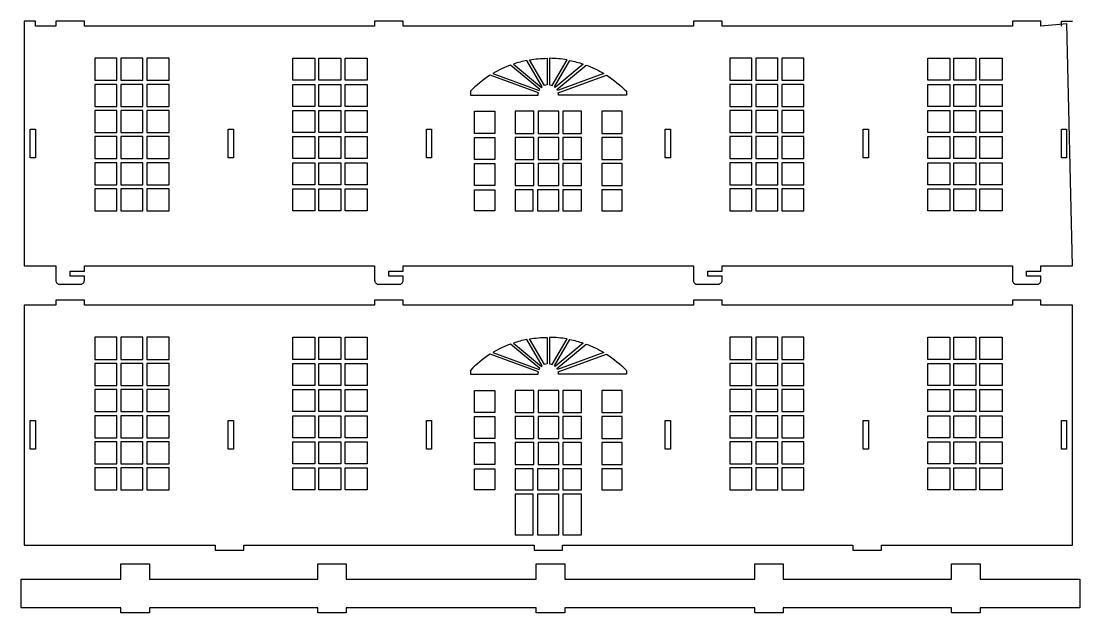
# Model space of a CAD drawing. Extents: x 8164 to 10920, y 152 to 1666.
# Drawn here: x 8890 to 9512, y 1318 to 1666 of the extents above; entities that cross this region are included whole.
import ezdxf

# ---------------------------------------------------------------- set-up
doc = ezdxf.new("R2010")
doc.units = 0
doc.header["$MEASUREMENT"] = 0
doc.layers.add('LAYER_1', color=18, linetype='CONTINUOUS')

msp = doc.modelspace()

# ---------------------------------------------------------------- linework, layer by layer
at = {"layer": 'LAYER_1'}
for points in [[(9504.9, 1664.95), (9489.6, 1663.45), (9489.6, 1666.45), (9472.8, 1666.45), (9472.8, 1663.45), (9302.2, 1663.45), (9302.2, 1666.45), (9285.4, 1666.45), (9285.4, 1663.45), (9114.8, 1663.45), (9114.8, 1666.45), (9098, 1666.45), (9098, 1663.45), (8927.4, 1663.45), (8927.4, 1666.45), (8910.6, 1666.45), (8910.6, 1663.45), (8898.6, 1663.45), (8898.6, 1666.45), (8892, 1666.45), (8892, 1522.45), (8910.6, 1522.45), (8910.6, 1514.05, 0.414214), (8913, 1511.65), (8925, 1511.65, 0.414214), (8927.4, 1514.05), (8927.4, 1516.45), (8919, 1516.45), (8919, 1519.45), (8927.4, 1519.45), (8927.4, 1522.45), (9098, 1522.45), (9098, 1514.05, 0.414214), (9100.4, 1511.65), (9112.4, 1511.65, 0.414214), (9114.8, 1514.05), (9114.8, 1516.45), (9106.4, 1516.45), (9106.4, 1519.45), (9114.8, 1519.45), (9114.8, 1522.45), (9285.4, 1522.45), (9285.4, 1514.05, 0.414214), (9287.8, 1511.65), (9299.8, 1511.65, 0.414214), (9302.2, 1514.05), (9302.2, 1516.45), (9293.8, 1516.45), (9293.8, 1519.45), (9302.2, 1519.45), (9302.2, 1522.45), (9472.8, 1522.45), (9472.8, 1514.05, 0.414214), (9475.2, 1511.65), (9487.2, 1511.65, 0.414214), (9489.6, 1514.05), (9489.6, 1516.45), (9481.2, 1516.45), (9481.2, 1519.45), (9489.6, 1519.45), (9489.6, 1522.45), (9508.2, 1522.45)], [(9196.47, 1627.79), (9187.49, 1643.35, 0.032185), (9179.57, 1641.21), (9196.02, 1627.41, -0.024608)], [(9189.05, 1643.64, -0.040607), (9199.35, 1644.6), (9199.35, 1628.96, 0.068342), (9197.77, 1628.54)], [(9211.15, 1643.64, 0.040607), (9200.85, 1644.6), (9200.85, 1628.96, -0.068342), (9202.42, 1628.54)], [(9203.72, 1627.79), (9212.71, 1643.35, -0.032185), (9220.63, 1641.21), (9204.18, 1627.41, 0.024608)], [(9167.52, 1635.66), (9194.76, 1625.75, -0.024608), (9195.06, 1626.26), (9177.93, 1640.63, 0.04529)], [(9232.67, 1635.66), (9205.43, 1625.75, 0.024608), (9205.14, 1626.26), (9222.27, 1640.63, -0.04529)], [(9194.1, 1623.01, -0.055993), (9194.25, 1624.34), (9165.89, 1634.66, 0.059041), (9154.26, 1625.17), (9154.26, 1623.01)], [(9206.1, 1623.01, 0.055993), (9205.95, 1624.34), (9234.3, 1634.66, -0.059041), (9245.94, 1625.17), (9245.94, 1623.01)], [(9167.52, 1471.53), (9194.76, 1461.62, -0.024608), (9195.06, 1462.13), (9177.93, 1476.5, 0.04529)], [(9196.47, 1463.66), (9187.49, 1479.22, 0.032185), (9179.57, 1477.08), (9196.02, 1463.28, -0.024608)], [(9189.05, 1479.51, -0.040607), (9199.35, 1480.47), (9199.35, 1464.83, 0.068342), (9197.77, 1464.41)], [(9211.15, 1479.51, 0.040607), (9200.85, 1480.47), (9200.85, 1464.83, -0.068342), (9202.42, 1464.41)], [(9203.72, 1463.66), (9212.71, 1479.22, -0.032185), (9220.63, 1477.08), (9204.18, 1463.28, 0.024608)], [(9232.67, 1471.53), (9205.43, 1461.62, 0.024608), (9205.14, 1462.13), (9222.27, 1476.5, -0.04529)], [(9194.1, 1458.88, -0.055993), (9194.25, 1460.21), (9165.89, 1470.53, 0.059041), (9154.26, 1461.04), (9154.26, 1458.88)], [(9206.1, 1458.88, 0.055993), (9205.95, 1460.21), (9234.3, 1470.53, -0.059041), (9245.94, 1461.04), (9245.94, 1458.88)]]:
    msp.add_lwpolyline(points, format="xyb", close=True, dxfattribs=at)
msp.add_lwpolyline([(9501.6, 1663.45), (9501.6, 1666.45), (9508.2, 1666.45)], dxfattribs=at)
for points in [[(8933.46, 1631.65), (8946.42, 1631.65), (8946.42, 1644.61), (8933.46, 1644.61)], [(8948.82, 1631.65), (8961.78, 1631.65), (8961.78, 1644.61), (8948.82, 1644.61)], [(8964.18, 1631.65), (8977.14, 1631.65), (8977.14, 1644.61), (8964.18, 1644.61)], [(9062.82, 1631.65), (9049.86, 1631.65), (9049.86, 1644.61), (9062.82, 1644.61)], [(9078.18, 1631.65), (9065.22, 1631.65), (9065.22, 1644.61), (9078.18, 1644.61)], [(9093.54, 1631.65), (9080.58, 1631.65), (9080.58, 1644.61), (9093.54, 1644.61)], [(9306.66, 1631.65), (9319.62, 1631.65), (9319.62, 1644.61), (9306.66, 1644.61)], [(9322.02, 1631.65), (9334.98, 1631.65), (9334.98, 1644.61), (9322.02, 1644.61)], [(9337.38, 1631.65), (9350.34, 1631.65), (9350.34, 1644.61), (9337.38, 1644.61)], [(9436.02, 1631.65), (9423.06, 1631.65), (9423.06, 1644.61), (9436.02, 1644.61)], [(9451.38, 1631.65), (9438.42, 1631.65), (9438.42, 1644.61), (9451.38, 1644.61)], [(9466.74, 1631.65), (9453.78, 1631.65), (9453.78, 1644.61), (9466.74, 1644.61)], [(8933.46, 1616.29), (8946.42, 1616.29), (8946.42, 1629.25), (8933.46, 1629.25)], [(8948.82, 1616.29), (8961.78, 1616.29), (8961.78, 1629.25), (8948.82, 1629.25)], [(8964.18, 1616.29), (8977.14, 1616.29), (8977.14, 1629.25), (8964.18, 1629.25)], [(9062.82, 1616.29), (9049.86, 1616.29), (9049.86, 1629.25), (9062.82, 1629.25)], [(9078.18, 1616.29), (9065.22, 1616.29), (9065.22, 1629.25), (9078.18, 1629.25)], [(9093.54, 1616.29), (9080.58, 1616.29), (9080.58, 1629.25), (9093.54, 1629.25)], [(9306.66, 1616.29), (9319.62, 1616.29), (9319.62, 1629.25), (9306.66, 1629.25)], [(9322.02, 1616.29), (9334.98, 1616.29), (9334.98, 1629.25), (9322.02, 1629.25)], [(9337.38, 1616.29), (9350.34, 1616.29), (9350.34, 1629.25), (9337.38, 1629.25)], [(9436.02, 1616.29), (9423.06, 1616.29), (9423.06, 1629.25), (9436.02, 1629.25)], [(9451.38, 1616.29), (9438.42, 1616.29), (9438.42, 1629.25), (9451.38, 1629.25)], [(9466.74, 1616.29), (9453.78, 1616.29), (9453.78, 1629.25), (9466.74, 1629.25)], [(8933.46, 1600.93), (8946.42, 1600.93), (8946.42, 1613.89), (8933.46, 1613.89)], [(8948.82, 1600.93), (8961.78, 1600.93), (8961.78, 1613.89), (8948.82, 1613.89)], [(8964.18, 1600.93), (8977.14, 1600.93), (8977.14, 1613.89), (8964.18, 1613.89)], [(9062.82, 1600.93), (9049.86, 1600.93), (9049.86, 1613.89), (9062.82, 1613.89)], [(9078.18, 1600.93), (9065.22, 1600.93), (9065.22, 1613.89), (9078.18, 1613.89)], [(9093.54, 1600.93), (9080.58, 1600.93), (9080.58, 1613.89), (9093.54, 1613.89)], [(9168.66, 1600.45), (9156.66, 1600.45), (9156.66, 1613.41), (9168.66, 1613.41)], [(9180.66, 1600.45), (9191.62, 1600.45), (9191.62, 1613.41), (9180.66, 1613.41)], [(9194.02, 1600.45), (9206.18, 1600.45), (9206.18, 1613.41), (9194.02, 1613.41)], [(9208.58, 1600.45), (9219.54, 1600.45), (9219.54, 1613.41), (9208.58, 1613.41)], [(9231.54, 1600.45), (9243.54, 1600.45), (9243.54, 1613.41), (9231.54, 1613.41)], [(9306.66, 1600.93), (9319.62, 1600.93), (9319.62, 1613.89), (9306.66, 1613.89)], [(9322.02, 1600.93), (9334.98, 1600.93), (9334.98, 1613.89), (9322.02, 1613.89)], [(9337.38, 1600.93), (9350.34, 1600.93), (9350.34, 1613.89), (9337.38, 1613.89)], [(9436.02, 1600.93), (9423.06, 1600.93), (9423.06, 1613.89), (9436.02, 1613.89)], [(9451.38, 1600.93), (9438.42, 1600.93), (9438.42, 1613.89), (9451.38, 1613.89)], [(9466.74, 1600.93), (9453.78, 1600.93), (9453.78, 1613.89), (9466.74, 1613.89)], [(8895.6, 1602.85), (8898.6, 1602.85), (8898.6, 1586.05), (8895.6, 1586.05)], [(9012, 1602.85), (9015, 1602.85), (9015, 1586.05), (9012, 1586.05)], [(9128.4, 1602.85), (9131.4, 1602.85), (9131.4, 1586.05), (9128.4, 1586.05)], [(9268.8, 1602.85), (9271.8, 1602.85), (9271.8, 1586.05), (9268.8, 1586.05)], [(9385.2, 1602.85), (9388.2, 1602.85), (9388.2, 1586.05), (9385.2, 1586.05)], [(9501.6, 1602.85), (9504.6, 1602.85), (9504.6, 1586.05), (9501.6, 1586.05)], [(8933.46, 1585.57), (8946.42, 1585.57), (8946.42, 1598.53), (8933.46, 1598.53)], [(8948.82, 1585.57), (8961.78, 1585.57), (8961.78, 1598.53), (8948.82, 1598.53)], [(8964.18, 1585.57), (8977.14, 1585.57), (8977.14, 1598.53), (8964.18, 1598.53)], [(9062.82, 1585.57), (9049.86, 1585.57), (9049.86, 1598.53), (9062.82, 1598.53)], [(9078.18, 1585.57), (9065.22, 1585.57), (9065.22, 1598.53), (9078.18, 1598.53)], [(9093.54, 1585.57), (9080.58, 1585.57), (9080.58, 1598.53), (9093.54, 1598.53)], [(9168.66, 1585.09), (9156.66, 1585.09), (9156.66, 1598.05), (9168.66, 1598.05)], [(9180.66, 1585.09), (9191.62, 1585.09), (9191.62, 1598.05), (9180.66, 1598.05)], [(9194.02, 1585.09), (9206.18, 1585.09), (9206.18, 1598.05), (9194.02, 1598.05)], [(9208.58, 1585.09), (9219.54, 1585.09), (9219.54, 1598.05), (9208.58, 1598.05)], [(9231.54, 1585.09), (9243.54, 1585.09), (9243.54, 1598.05), (9231.54, 1598.05)], [(9306.66, 1585.57), (9319.62, 1585.57), (9319.62, 1598.53), (9306.66, 1598.53)], [(9322.02, 1585.57), (9334.98, 1585.57), (9334.98, 1598.53), (9322.02, 1598.53)], [(9337.38, 1585.57), (9350.34, 1585.57), (9350.34, 1598.53), (9337.38, 1598.53)], [(9436.02, 1585.57), (9423.06, 1585.57), (9423.06, 1598.53), (9436.02, 1598.53)], [(9451.38, 1585.57), (9438.42, 1585.57), (9438.42, 1598.53), (9451.38, 1598.53)], [(9466.74, 1585.57), (9453.78, 1585.57), (9453.78, 1598.53), (9466.74, 1598.53)], [(8933.46, 1570.21), (8946.42, 1570.21), (8946.42, 1583.17), (8933.46, 1583.17)], [(8948.82, 1570.21), (8961.78, 1570.21), (8961.78, 1583.17), (8948.82, 1583.17)], [(8964.18, 1570.21), (8977.14, 1570.21), (8977.14, 1583.17), (8964.18, 1583.17)], [(9062.82, 1570.21), (9049.86, 1570.21), (9049.86, 1583.17), (9062.82, 1583.17)], [(9078.18, 1570.21), (9065.22, 1570.21), (9065.22, 1583.17), (9078.18, 1583.17)], [(9093.54, 1570.21), (9080.58, 1570.21), (9080.58, 1583.17), (9093.54, 1583.17)], [(9168.66, 1582.69), (9168.66, 1569.73), (9156.66, 1569.73), (9156.66, 1582.69)], [(9180.66, 1569.73), (9191.62, 1569.73), (9191.62, 1582.69), (9180.66, 1582.69)], [(9194.02, 1569.73), (9206.18, 1569.73), (9206.18, 1582.69), (9194.02, 1582.69)], [(9208.58, 1569.73), (9219.54, 1569.73), (9219.54, 1582.69), (9208.58, 1582.69)], [(9231.54, 1582.69), (9231.54, 1569.73), (9243.54, 1569.73), (9243.54, 1582.69)], [(9306.66, 1570.21), (9319.62, 1570.21), (9319.62, 1583.17), (9306.66, 1583.17)], [(9322.02, 1570.21), (9334.98, 1570.21), (9334.98, 1583.17), (9322.02, 1583.17)], [(9337.38, 1570.21), (9350.34, 1570.21), (9350.34, 1583.17), (9337.38, 1583.17)], [(9436.02, 1570.21), (9423.06, 1570.21), (9423.06, 1583.17), (9436.02, 1583.17)], [(9451.38, 1570.21), (9438.42, 1570.21), (9438.42, 1583.17), (9451.38, 1583.17)], [(9466.74, 1570.21), (9453.78, 1570.21), (9453.78, 1583.17), (9466.74, 1583.17)], [(8933.46, 1554.85), (8946.42, 1554.85), (8946.42, 1567.81), (8933.46, 1567.81)], [(8948.82, 1554.85), (8961.78, 1554.85), (8961.78, 1567.81), (8948.82, 1567.81)], [(8964.18, 1554.85), (8977.14, 1554.85), (8977.14, 1567.81), (8964.18, 1567.81)], [(9062.82, 1554.85), (9049.86, 1554.85), (9049.86, 1567.81), (9062.82, 1567.81)], [(9078.18, 1554.85), (9065.22, 1554.85), (9065.22, 1567.81), (9078.18, 1567.81)], [(9093.54, 1554.85), (9080.58, 1554.85), (9080.58, 1567.81), (9093.54, 1567.81)], [(9168.66, 1567.33), (9168.66, 1554.85), (9156.66, 1554.85), (9156.66, 1567.33)], [(9180.66, 1554.85), (9191.22, 1554.85), (9191.22, 1567.33), (9180.66, 1567.33)], [(9193.62, 1554.85), (9206.18, 1554.85), (9206.18, 1567.33), (9193.62, 1567.33)], [(9208.58, 1554.85), (9219.54, 1554.85), (9219.54, 1567.33), (9208.58, 1567.33)], [(9231.54, 1567.33), (9231.54, 1554.85), (9243.54, 1554.85), (9243.54, 1567.33)], [(9306.66, 1554.85), (9319.62, 1554.85), (9319.62, 1567.81), (9306.66, 1567.81)], [(9322.02, 1554.85), (9334.98, 1554.85), (9334.98, 1567.81), (9322.02, 1567.81)], [(9337.38, 1554.85), (9350.34, 1554.85), (9350.34, 1567.81), (9337.38, 1567.81)], [(9436.02, 1554.85), (9423.06, 1554.85), (9423.06, 1567.81), (9436.02, 1567.81)], [(9451.38, 1554.85), (9438.42, 1554.85), (9438.42, 1567.81), (9451.38, 1567.81)], [(9466.74, 1554.85), (9453.78, 1554.85), (9453.78, 1567.81), (9466.74, 1567.81)], [(8892, 1358.32), (9004.3, 1358.32), (9004.3, 1355.32), (9021.1, 1355.32), (9021.1, 1358.32), (9191.7, 1358.32), (9191.7, 1355.32), (9208.5, 1355.32), (9208.5, 1358.32), (9379.1, 1358.32), (9379.1, 1355.32), (9395.9, 1355.32), (9395.9, 1358.32), (9508.2, 1358.32), (9508.2, 1499.32), (9489.6, 1499.32), (9489.6, 1502.32), (9472.8, 1502.32), (9472.8, 1499.32), (9302.2, 1499.32), (9302.2, 1502.32), (9285.4, 1502.32), (9285.4, 1499.32), (9114.8, 1499.32), (9114.8, 1502.32), (9098, 1502.32), (9098, 1499.32), (8927.4, 1499.32), (8927.4, 1502.32), (8910.6, 1502.32), (8910.6, 1499.32), (8892, 1499.32)], [(8933.46, 1467.52), (8946.42, 1467.52), (8946.42, 1480.48), (8933.46, 1480.48)], [(8948.82, 1467.52), (8961.78, 1467.52), (8961.78, 1480.48), (8948.82, 1480.48)], [(8964.18, 1467.52), (8977.14, 1467.52), (8977.14, 1480.48), (8964.18, 1480.48)], [(9062.82, 1467.52), (9049.86, 1467.52), (9049.86, 1480.48), (9062.82, 1480.48)], [(9078.18, 1467.52), (9065.22, 1467.52), (9065.22, 1480.48), (9078.18, 1480.48)], [(9093.54, 1467.52), (9080.58, 1467.52), (9080.58, 1480.48), (9093.54, 1480.48)], [(9306.66, 1467.52), (9319.62, 1467.52), (9319.62, 1480.48), (9306.66, 1480.48)], [(9322.02, 1467.52), (9334.98, 1467.52), (9334.98, 1480.48), (9322.02, 1480.48)], [(9337.38, 1467.52), (9350.34, 1467.52), (9350.34, 1480.48), (9337.38, 1480.48)], [(9436.02, 1467.52), (9423.06, 1467.52), (9423.06, 1480.48), (9436.02, 1480.48)], [(9451.38, 1467.52), (9438.42, 1467.52), (9438.42, 1480.48), (9451.38, 1480.48)], [(9466.74, 1467.52), (9453.78, 1467.52), (9453.78, 1480.48), (9466.74, 1480.48)], [(8933.46, 1452.16), (8946.42, 1452.16), (8946.42, 1465.12), (8933.46, 1465.12)], [(8948.82, 1452.16), (8961.78, 1452.16), (8961.78, 1465.12), (8948.82, 1465.12)], [(8964.18, 1452.16), (8977.14, 1452.16), (8977.14, 1465.12), (8964.18, 1465.12)], [(9062.82, 1452.16), (9049.86, 1452.16), (9049.86, 1465.12), (9062.82, 1465.12)], [(9078.18, 1452.16), (9065.22, 1452.16), (9065.22, 1465.12), (9078.18, 1465.12)], [(9093.54, 1452.16), (9080.58, 1452.16), (9080.58, 1465.12), (9093.54, 1465.12)], [(9306.66, 1452.16), (9319.62, 1452.16), (9319.62, 1465.12), (9306.66, 1465.12)], [(9322.02, 1452.16), (9334.98, 1452.16), (9334.98, 1465.12), (9322.02, 1465.12)], [(9337.38, 1452.16), (9350.34, 1452.16), (9350.34, 1465.12), (9337.38, 1465.12)], [(9436.02, 1452.16), (9423.06, 1452.16), (9423.06, 1465.12), (9436.02, 1465.12)], [(9451.38, 1452.16), (9438.42, 1452.16), (9438.42, 1465.12), (9451.38, 1465.12)], [(9466.74, 1452.16), (9453.78, 1452.16), (9453.78, 1465.12), (9466.74, 1465.12)], [(8933.46, 1436.8), (8946.42, 1436.8), (8946.42, 1449.76), (8933.46, 1449.76)], [(8948.82, 1436.8), (8961.78, 1436.8), (8961.78, 1449.76), (8948.82, 1449.76)], [(8964.18, 1436.8), (8977.14, 1436.8), (8977.14, 1449.76), (8964.18, 1449.76)], [(9062.82, 1436.8), (9049.86, 1436.8), (9049.86, 1449.76), (9062.82, 1449.76)], [(9078.18, 1436.8), (9065.22, 1436.8), (9065.22, 1449.76), (9078.18, 1449.76)], [(9093.54, 1436.8), (9080.58, 1436.8), (9080.58, 1449.76), (9093.54, 1449.76)], [(9306.66, 1436.8), (9319.62, 1436.8), (9319.62, 1449.76), (9306.66, 1449.76)], [(9322.02, 1436.8), (9334.98, 1436.8), (9334.98, 1449.76), (9322.02, 1449.76)], [(9337.38, 1436.8), (9350.34, 1436.8), (9350.34, 1449.76), (9337.38, 1449.76)], [(9436.02, 1436.8), (9423.06, 1436.8), (9423.06, 1449.76), (9436.02, 1449.76)], [(9451.38, 1436.8), (9438.42, 1436.8), (9438.42, 1449.76), (9451.38, 1449.76)], [(9466.74, 1436.8), (9453.78, 1436.8), (9453.78, 1449.76), (9466.74, 1449.76)], [(9168.66, 1436.32), (9156.66, 1436.32), (9156.66, 1449.28), (9168.66, 1449.28)], [(9180.66, 1436.32), (9191.62, 1436.32), (9191.62, 1449.28), (9180.66, 1449.28)], [(9194.02, 1436.32), (9206.18, 1436.32), (9206.18, 1449.28), (9194.02, 1449.28)], [(9208.58, 1436.32), (9219.54, 1436.32), (9219.54, 1449.28), (9208.58, 1449.28)], [(9231.54, 1436.32), (9243.54, 1436.32), (9243.54, 1449.28), (9231.54, 1449.28)], [(8895.6, 1431.52), (8898.6, 1431.52), (8898.6, 1414.72), (8895.6, 1414.72)], [(8933.46, 1421.44), (8946.42, 1421.44), (8946.42, 1434.4), (8933.46, 1434.4)], [(8948.82, 1421.44), (8961.78, 1421.44), (8961.78, 1434.4), (8948.82, 1434.4)], [(8964.18, 1421.44), (8977.14, 1421.44), (8977.14, 1434.4), (8964.18, 1434.4)], [(9012, 1431.52), (9015, 1431.52), (9015, 1414.72), (9012, 1414.72)], [(9062.82, 1421.44), (9049.86, 1421.44), (9049.86, 1434.4), (9062.82, 1434.4)], [(9078.18, 1421.44), (9065.22, 1421.44), (9065.22, 1434.4), (9078.18, 1434.4)], [(9093.54, 1421.44), (9080.58, 1421.44), (9080.58, 1434.4), (9093.54, 1434.4)], [(9128.4, 1431.52), (9131.4, 1431.52), (9131.4, 1414.72), (9128.4, 1414.72)], [(9168.66, 1420.96), (9156.66, 1420.96), (9156.66, 1433.92), (9168.66, 1433.92)], [(9180.66, 1420.96), (9191.62, 1420.96), (9191.62, 1433.92), (9180.66, 1433.92)], [(9194.02, 1420.96), (9206.18, 1420.96), (9206.18, 1433.92), (9194.02, 1433.92)], [(9208.58, 1420.96), (9219.54, 1420.96), (9219.54, 1433.92), (9208.58, 1433.92)], [(9231.54, 1420.96), (9243.54, 1420.96), (9243.54, 1433.92), (9231.54, 1433.92)], [(9268.8, 1431.52), (9271.8, 1431.52), (9271.8, 1414.72), (9268.8, 1414.72)], [(9306.66, 1421.44), (9319.62, 1421.44), (9319.62, 1434.4), (9306.66, 1434.4)], [(9322.02, 1421.44), (9334.98, 1421.44), (9334.98, 1434.4), (9322.02, 1434.4)], [(9337.38, 1421.44), (9350.34, 1421.44), (9350.34, 1434.4), (9337.38, 1434.4)], [(9385.2, 1431.52), (9388.2, 1431.52), (9388.2, 1414.72), (9385.2, 1414.72)], [(9436.02, 1421.44), (9423.06, 1421.44), (9423.06, 1434.4), (9436.02, 1434.4)], [(9451.38, 1421.44), (9438.42, 1421.44), (9438.42, 1434.4), (9451.38, 1434.4)], [(9466.74, 1421.44), (9453.78, 1421.44), (9453.78, 1434.4), (9466.74, 1434.4)], [(9501.6, 1431.52), (9504.6, 1431.52), (9504.6, 1414.72), (9501.6, 1414.72)], [(8933.46, 1406.08), (8946.42, 1406.08), (8946.42, 1419.04), (8933.46, 1419.04)], [(8948.82, 1406.08), (8961.78, 1406.08), (8961.78, 1419.04), (8948.82, 1419.04)], [(8964.18, 1406.08), (8977.14, 1406.08), (8977.14, 1419.04), (8964.18, 1419.04)], [(9062.82, 1406.08), (9049.86, 1406.08), (9049.86, 1419.04), (9062.82, 1419.04)], [(9078.18, 1406.08), (9065.22, 1406.08), (9065.22, 1419.04), (9078.18, 1419.04)], [(9093.54, 1406.08), (9080.58, 1406.08), (9080.58, 1419.04), (9093.54, 1419.04)], [(9306.66, 1406.08), (9319.62, 1406.08), (9319.62, 1419.04), (9306.66, 1419.04)], [(9322.02, 1406.08), (9334.98, 1406.08), (9334.98, 1419.04), (9322.02, 1419.04)], [(9337.38, 1406.08), (9350.34, 1406.08), (9350.34, 1419.04), (9337.38, 1419.04)], [(9436.02, 1406.08), (9423.06, 1406.08), (9423.06, 1419.04), (9436.02, 1419.04)], [(9451.38, 1406.08), (9438.42, 1406.08), (9438.42, 1419.04), (9451.38, 1419.04)], [(9466.74, 1406.08), (9453.78, 1406.08), (9453.78, 1419.04), (9466.74, 1419.04)], [(9168.66, 1418.56), (9168.66, 1405.6), (9156.66, 1405.6), (9156.66, 1418.56)], [(9180.66, 1405.6), (9191.62, 1405.6), (9191.62, 1418.56), (9180.66, 1418.56)], [(9194.02, 1405.6), (9206.18, 1405.6), (9206.18, 1418.56), (9194.02, 1418.56)], [(9208.58, 1405.6), (9219.54, 1405.6), (9219.54, 1418.56), (9208.58, 1418.56)], [(9231.54, 1418.56), (9231.54, 1405.6), (9243.54, 1405.6), (9243.54, 1418.56)], [(8933.46, 1390.72), (8946.42, 1390.72), (8946.42, 1403.68), (8933.46, 1403.68)], [(8948.82, 1390.72), (8961.78, 1390.72), (8961.78, 1403.68), (8948.82, 1403.68)], [(8964.18, 1390.72), (8977.14, 1390.72), (8977.14, 1403.68), (8964.18, 1403.68)], [(9062.82, 1390.72), (9049.86, 1390.72), (9049.86, 1403.68), (9062.82, 1403.68)], [(9078.18, 1390.72), (9065.22, 1390.72), (9065.22, 1403.68), (9078.18, 1403.68)], [(9093.54, 1390.72), (9080.58, 1390.72), (9080.58, 1403.68), (9093.54, 1403.68)], [(9168.66, 1403.2), (9168.66, 1390.72), (9156.66, 1390.72), (9156.66, 1403.2)], [(9180.66, 1390.72), (9191.22, 1390.72), (9191.22, 1403.2), (9180.66, 1403.2)], [(9193.62, 1390.72), (9206.18, 1390.72), (9206.18, 1403.2), (9193.62, 1403.2)], [(9208.58, 1390.72), (9219.54, 1390.72), (9219.54, 1403.2), (9208.58, 1403.2)], [(9231.54, 1403.2), (9231.54, 1390.72), (9243.54, 1390.72), (9243.54, 1403.2)], [(9306.66, 1390.72), (9319.62, 1390.72), (9319.62, 1403.68), (9306.66, 1403.68)], [(9322.02, 1390.72), (9334.98, 1390.72), (9334.98, 1403.68), (9322.02, 1403.68)], [(9337.38, 1390.72), (9350.34, 1390.72), (9350.34, 1403.68), (9337.38, 1403.68)], [(9436.02, 1390.72), (9423.06, 1390.72), (9423.06, 1403.68), (9436.02, 1403.68)], [(9451.38, 1390.72), (9438.42, 1390.72), (9438.42, 1403.68), (9451.38, 1403.68)], [(9466.74, 1390.72), (9453.78, 1390.72), (9453.78, 1403.68), (9466.74, 1403.68)], [(9180.66, 1364.32), (9191.22, 1364.32), (9191.22, 1388.32), (9180.66, 1388.32)], [(9193.62, 1364.32), (9206.18, 1364.32), (9206.18, 1388.32), (9193.62, 1388.32)], [(9208.58, 1364.32), (9219.54, 1364.32), (9219.54, 1388.32), (9208.58, 1388.32)], [(9453.8, 1321.42), (9453.8, 1318.42), (9437, 1318.42), (9437, 1321.42), (9338.15, 1321.42), (9338.15, 1318.42), (9321.35, 1318.42), (9321.35, 1321.42), (9209.75, 1321.42), (9209.75, 1318.42), (9192.95, 1318.42), (9192.95, 1321.42), (9081.35, 1321.42), (9081.35, 1318.42), (9064.55, 1318.42), (9064.55, 1321.42), (8965.7, 1321.42), (8965.7, 1318.42), (8948.9, 1318.42), (8948.9, 1321.42), (8890.25, 1321.42), (8890.25, 1338.22), (8948.9, 1338.22), (8948.9, 1347.22), (8965.7, 1347.22), (8965.7, 1338.22), (9064.55, 1338.22), (9064.55, 1347.22), (9081.35, 1347.22), (9081.35, 1338.22), (9192.95, 1338.22), (9192.95, 1347.22), (9209.75, 1347.22), (9209.75, 1338.22), (9321.35, 1338.22), (9321.35, 1347.22), (9338.15, 1347.22), (9338.15, 1338.22), (9437, 1338.22), (9437, 1347.22), (9453.8, 1347.22), (9453.8, 1338.22), (9512.45, 1338.22), (9512.45, 1321.42)]]:
    msp.add_lwpolyline(points, close=True, dxfattribs=at)

doc.saveas('drawing.dxf')
